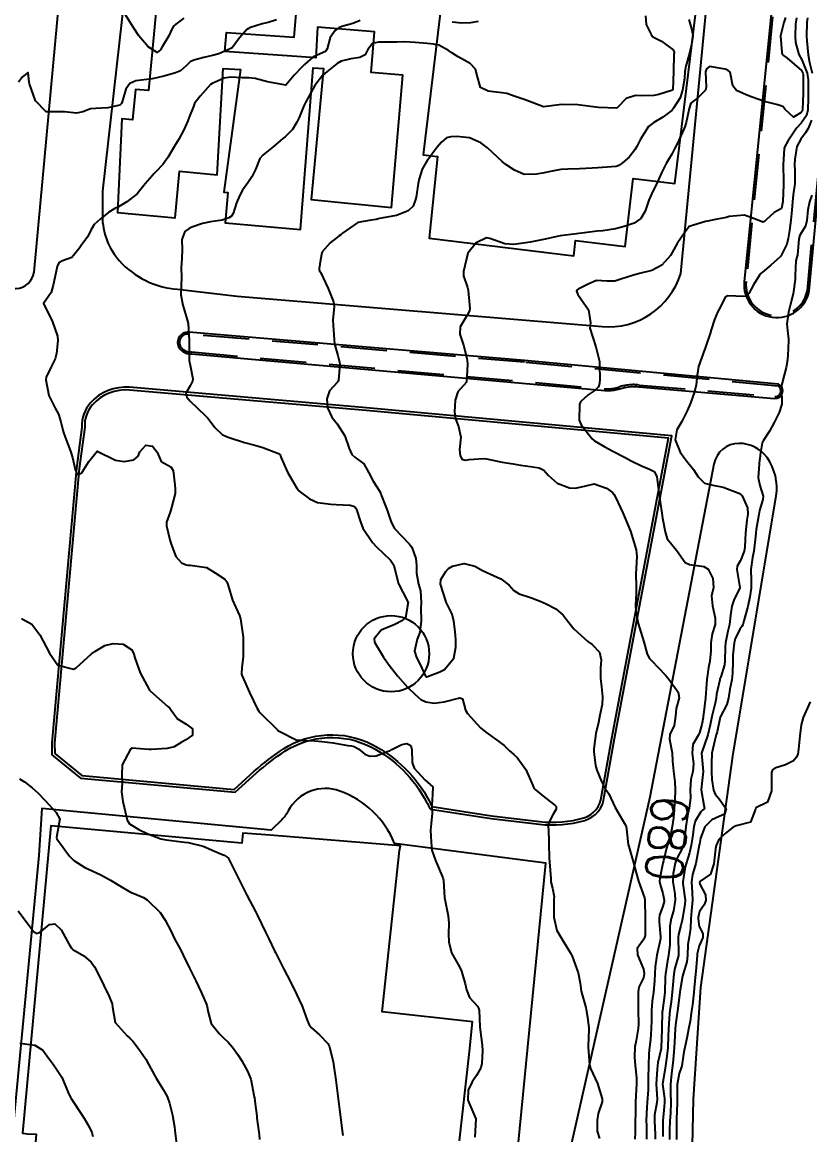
# Model space of a CAD drawing. Header units: metres. Extents: x 298520 to 308411, y 7433745 to 7450750.
# Drawn here: x 300252.2 to 300337.8, y 7445346 to 7445466.8 of the extents above; entities that cross this region are included whole.
import ezdxf
from ezdxf.enums import TextEntityAlignment as Align

# ---------------------------------------------------------------- set-up
doc = ezdxf.new("R2010")
doc.units = ezdxf.units.M
doc.header["$LTSCALE"] = 10
doc.linetypes.add('DASHED', pattern=[0.75, 0.5, -0.25])
for name, color, linetype in [('Area Verde e Lazer', 94, 'Continuous'), ('Canteiro', 45, 'DASHED'), ('Cotas', 45, 'Continuous'), ('Curvas de Nivel 1m', 11, 'Continuous'), ('Curvas de Nivel 5m', 15, 'Continuous'), ('Edificações', 30, 'Continuous'), ('Vias Primárias', 230, 'Continuous')]:
    doc.layers.add(name, color=color, linetype=linetype)
doc.styles.add('Style-STANDARD', font='STANDARD.shx')

msp = doc.modelspace()

# ---------------------------------------------------------------- linework, layer by layer
at = {"layer": 'Area Verde e Lazer'}
msp.add_lwpolyline([(300255.76, 7445387.42), (300258.69, 7445385.01), (300275.26, 7445383.51), (300277.44, 7445385.48, -0.040836), (300280.59, 7445387.9, -0.266879), (300290.23, 7445388.39, -0.155789), (300296.42, 7445382.27, -0.012019), (300296.72, 7445381.65), (300303.21, 7445380.64), (300308.4, 7445380.02, 0.100291), (300313.24, 7445380.43, 0.315822), (300315.14, 7445382.79), (300316.27, 7445389.07), (300322.43, 7445421.64), (300289.58, 7445424.66), (300263.87, 7445426.88, 0.237414), (300259.86, 7445425.28, 0.198537), (300259.02, 7445422.84), (300258.42, 7445418.36), (300255.74, 7445388.54)], format="xyb", close=True, dxfattribs=at)
at = {"layer": 'Canteiro'}
for points in [[(300356.9, 7445631.65), (300357.61, 7445637.32), (300357.63, 7445646.06), (300353.84, 7445636.25), (300348.29, 7445610.79), (300346.29, 7445601.31), (300341.78, 7445547.62), (300334.48, 7445474.89), (300330.84, 7445438.66, 0.954169), (300337.5, 7445437.68), (300339.08, 7445454.67), (300348.86, 7445551.44), (300352.89, 7445589.47, 0.136058), (300352.74, 7445590.38, -0.207409), (300352.66, 7445593.43, 0.061456), (300353.74, 7445597.49), (300355.11, 7445610.98), (300356.72, 7445630.49)], [(300270.62, 7445431.02), (300315.51, 7445427.02), (300315.89, 7445427.02, 0.085397), (300317.06, 7445427.21, -0.116068), (300319.23, 7445427.43), (300333.96, 7445426.18, 0.799084), (300334.32, 7445427.32), (300306.77, 7445429.9), (300270.29, 7445432.96, 0.690507), (300269.56, 7445431.43, 0.225337)]]:
    msp.add_lwpolyline(points, format="xyb", close=True, dxfattribs=at)
at = {"layer": 'Curvas de Nivel 1m', "flags": 128}
for points, elevation in [([(300319.91, 7445467.53), (300319.99, 7445466.58), (300320.52, 7445465.52), (300320.68, 7445465.28), (300320.92, 7445465.13), (300321.65, 7445464.77), (300322.91, 7445463.84), (300323.02, 7445463.6), (300323.02, 7445463.49), (300323, 7445463.38), (300322.97, 7445461.49), (300322.88, 7445459.51), (300322.88, 7445459.49), (300322.87, 7445459.47), (300322.85, 7445459.46), (300321.37, 7445458.98), (300320.84, 7445458.86), (300319.52, 7445458.85), (300318.84, 7445458.86), (300317.83, 7445458.56), (300316.87, 7445457.56), (300316.85, 7445457.53), (300316.82, 7445457.51), (300314.82, 7445457.58), (300312.83, 7445457.82), (300312.59, 7445457.85), (300310.83, 7445457.91), (300308.83, 7445457.66), (300306.84, 7445458.4), (300305.77, 7445458.76), (300304.85, 7445459.08), (300304.32, 7445459.18), (300302.85, 7445459.36), (300302.02, 7445459.74), (300301.69, 7445460.92), (300301.45, 7445461.74), (300300.88, 7445462.37), (300299.58, 7445463.08), (300298.9, 7445463.5), (300298.52, 7445463.78), (300297.47, 7445464.35), (300296.91, 7445464.47), (300296.2, 7445464.52), (300294.91, 7445464.64), (300293.76, 7445464.69), (300292.91, 7445464.68), (300292.1, 7445464.67), (300290.91, 7445464.68), (300290.27, 7445464.51), (300289.77, 7445463.88), (300289.48, 7445463.3), (300288.89, 7445463), (300287.92, 7445462.87), (300286.88, 7445462.59), (300286.45, 7445462.35), (300285.88, 7445461.93), (300285.34, 7445461.47), (300284.86, 7445461.04), (300284.02, 7445459.95), (300282.98, 7445458.11), (300282.92, 7445457.97), (300282.9, 7445457.91), (300282.83, 7445457.74), (300282.3, 7445456.48), (300282.06, 7445455.98), (300281.59, 7445455.19), (300280.79, 7445454.39), (300280.55, 7445454.22), (300280.27, 7445454), (300279.48, 7445453.3), (300278.76, 7445452.72), (300278.36, 7445452.41), (300278.03, 7445452.02), (300277.55, 7445450.84), (300277.18, 7445450.03), (300276.73, 7445449.39), (300276.15, 7445448.61), (300275.85, 7445448.05), (300275.52, 7445447.23), (300275.14, 7445446.06), (300274.97, 7445445.77), (300274.68, 7445445.58), (300273.94, 7445445.34), (300272.67, 7445445.15), (300271.8, 7445444.97), (300270.67, 7445444.56), (300270.35, 7445444.43), (300269.88, 7445444.12), (300269.55, 7445443.23), (300269.59, 7445442.12), (300269.55, 7445441.2), (300269.48, 7445440.12), (300269.54, 7445439.19), (300269.5, 7445438.12), (300269.47, 7445437.23), (300269.67, 7445436.12), (300270.16, 7445434.5), (300270.25, 7445434.11), (300270.38, 7445432.25), (300270.38, 7445432.11), (300270.35, 7445430.26), (300270.37, 7445430.11), (300270.49, 7445429.57), (300270.75, 7445428.11), (300270.73, 7445427.85), (300270.46, 7445427.35), (300270.01, 7445426.56), (300270.1, 7445426.11), (300270.44, 7445425.7), (300272.15, 7445424.09), (300272.42, 7445423.79), (300273.16, 7445422.83), (300273.93, 7445422.07), (300274.4, 7445421.84), (300274.72, 7445421.74), (300276.39, 7445421.2), (300277.51, 7445420.91), (300278.38, 7445420.65), (300280.05, 7445419.99), (300280.23, 7445419.85), (300280.37, 7445419.51), (300281.04, 7445417.98), (300282.06, 7445416.24), (300282.26, 7445415.97), (300282.32, 7445415.9), (300283.43, 7445415.07), (300284.31, 7445414.68), (300285.75, 7445414.49), (300286.31, 7445414.47), (300287.84, 7445414.37), (300288.31, 7445414.23), (300288.46, 7445414.05), (300288.53, 7445413.9), (300288.97, 7445412.57), (300289.23, 7445411.89), (300290.26, 7445410.31), (300290.69, 7445409.87), (300292.24, 7445408.42), (300292.58, 7445407.85), (300292.69, 7445407.38), (300293.11, 7445405.84), (300294.08, 7445403.94), (300294.13, 7445403.83), (300293.84, 7445402.16), (300293.54, 7445401.84), (300292.62, 7445401.38), (300292.15, 7445401.21), (300291.21, 7445400.8), (300290.46, 7445399.87), (300290.5, 7445399.49), (300291.46, 7445397.86), (300292.1, 7445396.99), (300293, 7445395.84), (300294.07, 7445394.61), (300294.9, 7445393.82), (300295.53, 7445393.28), (300296.06, 7445393.02), (300296.97, 7445392.87), (300298.06, 7445393.01), (300299.76, 7445393.45), (300300.06, 7445393.36), (300300.39, 7445392.1), (300300.59, 7445391.75), (300302.02, 7445390.18), (300302.57, 7445389.72), (300304, 7445388.72), (300304.56, 7445388.26), (300305.15, 7445387.69), (300305.61, 7445387.31), (300305.99, 7445386.97), (300306.93, 7445385.67), (300307.68, 7445383.93), (300307.8, 7445383.66), (300307.94, 7445383.49), (300308.77, 7445382.81), (300309.93, 7445381.91), (300310.08, 7445381.79), (300310.21, 7445381.64), (300310.21, 7445381.35), (300309.91, 7445380.81), (300309.48, 7445380.06), (300309.36, 7445379.65), (300309.41, 7445378.11), (300309.43, 7445377.64), (300309.46, 7445376.04), (300309.48, 7445375.64), (300309.63, 7445373.84), (300309.63, 7445373.64), (300309.65, 7445373.47), (300309.81, 7445372.79), (300309.99, 7445371.83), (300309.98, 7445371.64), (300309.96, 7445371.48), (300309.97, 7445369.64), (300310.31, 7445368.18), (300310.61, 7445367.63), (300311.05, 7445366.93), (300311.73, 7445365.81), (300311.85, 7445365.61), (300311.95, 7445365.39), (300312.61, 7445363.6), (300312.83, 7445362.46), (300312.94, 7445361.6), (300313.43, 7445359.82), (300313.49, 7445359.59), (300313.64, 7445358.76), (300313.77, 7445357.59), (300313.76, 7445357.46), (300313.68, 7445355.59), (300313.68, 7445355.52), (300313.84, 7445353.59), (300313.96, 7445353.2), (300314.72, 7445351.58), (300315.21, 7445349.91), (300315.2, 7445349.57), (300314.78, 7445348.32), (300314.66, 7445347.58), (300314.68, 7445346.4), (300314.92, 7445345.58)], 682), ([(300279.83, 7445467.11), (300278.93, 7445466.81), (300278.28, 7445466.67), (300276.93, 7445466.23), (300276.79, 7445466.17), (300276.61, 7445466.04), (300275.82, 7445465.15), (300275.03, 7445464.06), (300274.96, 7445464), (300274.9, 7445463.98), (300273.57, 7445463.4), (300272.89, 7445463.21), (300271.97, 7445463.01), (300270.88, 7445462.72), (300270.47, 7445462.52), (300270.09, 7445462.12), (300269.42, 7445461.57), (300268.87, 7445461.35), (300267.75, 7445461.03), (300266.86, 7445460.79), (300266.34, 7445460.69), (300264.86, 7445460.51), (300264.56, 7445460.48), (300263.91, 7445460.19), (300263.49, 7445459.55), (300263.1, 7445458.2), (300263.02, 7445458.01), (300262.83, 7445457.84), (300261.52, 7445457.52), (300260.82, 7445457.5), (300259.64, 7445457.42), (300258.82, 7445457.09), (300258.12, 7445456.96), (300256.82, 7445457.12), (300256.01, 7445457.09), (300254.82, 7445457.12), (300253.68, 7445458.31), (300253.01, 7445460.15), (300252.99, 7445460.32), (300252.87, 7445461.38), (300252.28, 7445460.91), (300251.82, 7445460.34)], 684), ([(300288.94, 7445467.01), (300288.14, 7445466.7), (300286.93, 7445466.37), (300286.62, 7445466.23), (300286.21, 7445465.93), (300285.67, 7445465.18), (300285.34, 7445463.94), (300285.16, 7445463.67), (300284.9, 7445463.53), (300283.81, 7445463.04), (300282.88, 7445462.25), (300282.73, 7445462.11), (300282.59, 7445461.97), (300281.76, 7445461.09), (300280.85, 7445459.99), (300278.86, 7445460.35), (300277.54, 7445460.71), (300276.86, 7445460.78), (300276.11, 7445460.8), (300274.86, 7445460.86), (300274.17, 7445460.76), (300272.85, 7445460.19), (300272.67, 7445460.08), (300271.57, 7445458.82), (300271.02, 7445458.11), (300270.95, 7445457.99), (300270.83, 7445457.67), (300270.38, 7445456.54), (300270.21, 7445456.12), (300269.77, 7445455.14), (300269.24, 7445454.13), (300269.06, 7445453.84), (300268.78, 7445453.37), (300268.03, 7445452.14), (300267.5, 7445451.4), (300266.74, 7445450.59), (300266.53, 7445450.37), (300266.34, 7445450.16), (300265.6, 7445449.29), (300264.71, 7445448.18), (300263.58, 7445447.31), (300262.69, 7445446.77), (300262.29, 7445446.6), (300261.63, 7445446.22), (300260.68, 7445445.45), (300260.04, 7445444.87), (300259.69, 7445444.24), (300259.35, 7445443.55), (300258.65, 7445442.57), (300258.41, 7445442.25), (300257.61, 7445441.29), (300256.62, 7445440.91), (300256.21, 7445440.69), (300256.02, 7445440.29), (300255.77, 7445439.12), (300255.59, 7445438.29), (300255.38, 7445437.49), (300254.56, 7445436.3), (300255.52, 7445434.29), (300256.07, 7445432.75), (300256.11, 7445432.28), (300255.94, 7445430.85), (300255.8, 7445430.29), (300255.37, 7445429.41), (300254.83, 7445428.3), (300254.79, 7445427.98), (300255.14, 7445426.29), (300255.81, 7445424.9), (300256.16, 7445424.28), (300256.41, 7445423.43), (300256.65, 7445422.52), (300256.72, 7445422.28), (300256.9, 7445421.77), (300257.48, 7445420.26), (300257.68, 7445419.57), (300258, 7445418.26), (300258.09, 7445418), (300258.35, 7445417.65), (300258.71, 7445417.88), (300258.93, 7445418.24), (300259.47, 7445419.13), (300260.37, 7445420.23), (300262.36, 7445419.27), (300263.3, 7445419.13), (300264.36, 7445419.31), (300264.84, 7445419.7), (300265.01, 7445420.17), (300265.67, 7445420.88), (300266.38, 7445420.78), (300266.88, 7445420.15), (300267.32, 7445419.11), (300268.36, 7445418.53), (300268.63, 7445418.13), (300268.8, 7445416.6), (300268.84, 7445416.13), (300268.83, 7445415.63), (300268.46, 7445414.14), (300268.3, 7445413.62), (300267.91, 7445412.52), (300267.89, 7445412.14), (300268.26, 7445410.63), (300268.41, 7445410.14), (300268.93, 7445408.82), (300269.53, 7445408.12), (300270.03, 7445407.91), (300270.23, 7445407.88), (300270.46, 7445407.88), (300272.23, 7445407.61), (300273.17, 7445407.03), (300274.22, 7445406.34), (300274.47, 7445406.06), (300274.59, 7445405.67), (300275.07, 7445404.05), (300275.82, 7445402.39), (300275.94, 7445402.04), (300276.14, 7445400.55), (300276.21, 7445400.04), (300276.22, 7445399.95), (300276.21, 7445398.04), (300276.21, 7445397.94), (300276.1, 7445396.71), (300276.05, 7445396.09), (300276.05, 7445396.04), (300276.09, 7445395.93), (300276.92, 7445394.03), (300277.76, 7445392.31), (300277.92, 7445392.02), (300278.04, 7445391.86), (300279.94, 7445389.99), (300279.97, 7445389.95), (300280.01, 7445389.92), (300280.21, 7445389.79), (300282, 7445388.91), (300283.13, 7445388.83), (300284, 7445388.79), (300284.77, 7445388.7), (300286, 7445388.56), (300287.61, 7445388.29), (300288, 7445388.23), (300288.27, 7445388.17), (300288.78, 7445387.89), (300289.43, 7445387.32), (300289.99, 7445387.1), (300290.68, 7445387.17), (300291.99, 7445387.65), (300292.14, 7445387.7), (300292.38, 7445387.85), (300293.46, 7445388.37), (300294, 7445388.5), (300294.45, 7445388.28), (300294.55, 7445387.82), (300294.58, 7445386.42), (300294.79, 7445385.82), (300295.95, 7445384.56), (300296.81, 7445383.79), (300296.78, 7445382.95), (300296.7, 7445381.79), (300296.76, 7445380.94), (300296.63, 7445379.79), (300296.59, 7445379.09), (300296.63, 7445377.79), (300296.73, 7445376.92), (300297.1, 7445375.79), (300297.83, 7445374.08), (300297.94, 7445373.78), (300297.97, 7445373.63), (300298.1, 7445371.78), (300298.15, 7445371.42), (300298.49, 7445369.77), (300298.56, 7445368.98), (300298.52, 7445367.77), (300298.57, 7445366.95), (300298.86, 7445365.77), (300299.71, 7445364.23), (300299.93, 7445363.76), (300300.33, 7445362.39), (300300.47, 7445361.75), (300300.82, 7445360.89), (300301.67, 7445359.95), (300301.8, 7445359.73), (300301.85, 7445359.53), (300301.93, 7445357.73), (300301.96, 7445357.4), (300302.18, 7445355.72), (300302.21, 7445355.12), (300302.15, 7445353.72), (300302.05, 7445353.25), (300301.57, 7445352.43), (300301.09, 7445351.74), (300300.65, 7445350.84), (300300.64, 7445349.74), (300301.51, 7445347.73), (300301.39, 7445345.73)], 683), ([(300324.62, 7445467.14), (300324.93, 7445466.1), (300325.06, 7445465.46), (300325.06, 7445465.32), (300324.91, 7445464.41), (300324.69, 7445463.46), (300324.29, 7445462.06), (300324.2, 7445461.47), (300324.14, 7445460.74), (300323.94, 7445459.47), (300323.68, 7445458.64), (300322.95, 7445457.49), (300322.9, 7445457.41), (300322.82, 7445457.29), (300321.79, 7445456.52), (300320.81, 7445455.95), (300320.26, 7445455.52), (300319.37, 7445454.12), (300319.08, 7445453.54), (300318.98, 7445453.34), (300318.77, 7445452.97), (300318.13, 7445452.17), (300317.41, 7445451.55), (300317.03, 7445451.27), (300316.75, 7445451.16), (300315.26, 7445451.06), (300314.75, 7445451.03), (300314.13, 7445450.97), (300312.75, 7445450.9), (300311.49, 7445450.88), (300310.74, 7445450.84), (300309.77, 7445450.67), (300308.74, 7445450.45), (300308.09, 7445450.32), (300306.74, 7445450.31), (300305.68, 7445450.75), (300304.75, 7445451.37), (300304.56, 7445451.52), (300304.35, 7445451.71), (300302.77, 7445453.19), (300302.04, 7445453.74), (300300.79, 7445454.28), (300299.44, 7445454.43), (300298.79, 7445454.39), (300298.31, 7445454.27), (300297.75, 7445453.79), (300297.31, 7445453.25), (300296.76, 7445452.53), (300296.45, 7445452.11), (300296.2, 7445451.81), (300295.67, 7445450.88), (300295.34, 7445449.81), (300295.22, 7445449.32), (300295, 7445447.82), (300294.96, 7445447.57), (300294.7, 7445446.85), (300294.16, 7445446.36), (300292.89, 7445445.85), (300292.68, 7445445.79), (300291.05, 7445445.5), (300290.68, 7445445.41), (300290.13, 7445445.33), (300288.67, 7445445.1), (300287, 7445443.92), (300286.83, 7445443.75), (300286.66, 7445443.62), (300285.69, 7445442.89), (300284.83, 7445441.94), (300284.78, 7445441.8), (300284.63, 7445441.01), (300284.47, 7445440.08), (300284.48, 7445439.94), (300284.52, 7445439.85), (300284.61, 7445439.68), (300285.46, 7445437.93), (300286.04, 7445436.46), (300286.1, 7445435.92), (300285.97, 7445434.51), (300286.01, 7445433.93), (300286.11, 7445432.34), (300286.14, 7445431.92), (300286.5, 7445430.65), (300286.7, 7445429.92), (300286.71, 7445429.7), (300286.57, 7445427.92), (300286.54, 7445427.85), (300286.47, 7445427.75), (300285.59, 7445426.8), (300285.3, 7445425.93), (300285.4, 7445424.97), (300285.86, 7445423.93), (300286.42, 7445423.21), (300287.28, 7445421.91), (300287.74, 7445420.55), (300288.04, 7445419.9), (300288.37, 7445419.58), (300289.34, 7445418.86), (300289.88, 7445417.88), (300290.34, 7445417), (300291.07, 7445415.86), (300291.59, 7445414.57), (300291.85, 7445413.85), (300292.29, 7445412.52), (300292.66, 7445411.85), (300294.26, 7445410.19), (300294.53, 7445409.83), (300294.99, 7445408.57), (300295.06, 7445407.82), (300295.06, 7445406.98), (300295.27, 7445405.81), (300295.48, 7445405.09), (300295.57, 7445403.81), (300295.54, 7445403.18), (300295.56, 7445401.81), (300295.41, 7445400.55), (300295.11, 7445399.82), (300294.84, 7445398.54), (300295.05, 7445397.82), (300295.43, 7445397.13), (300296.03, 7445395.8), (300296.09, 7445395.74), (300296.16, 7445395.74), (300296.37, 7445395.8), (300297.6, 7445396.28), (300298.1, 7445396.54), (300299.09, 7445397.77), (300299.33, 7445398.97), (300299.31, 7445399.76), (300299.24, 7445400.67), (300299.12, 7445401.77), (300298.94, 7445402.54), (300298.31, 7445403.78), (300298.26, 7445403.86), (300298.19, 7445404.09), (300297.67, 7445405.79), (300297.68, 7445406.32), (300298.22, 7445407.19), (300298.51, 7445407.49), (300298.95, 7445407.77), (300300.24, 7445408.05), (300301.38, 7445407.74), (300302.23, 7445407.29), (300303.02, 7445406.93), (300304.21, 7445406.37), (300305.13, 7445405.7), (300305.63, 7445405.12), (300306.19, 7445404.75), (300307.55, 7445404.31), (300308.19, 7445404.06), (300308.47, 7445403.94), (300309.14, 7445403.65), (300310.18, 7445403.12), (300310.99, 7445402.45), (300311.61, 7445401.62), (300312.15, 7445400.95), (300313.67, 7445399.59), (300314.13, 7445399.23), (300314.94, 7445398.4), (300315.1, 7445397.58), (300315.02, 7445396.66), (300315.03, 7445395.58), (300315.13, 7445394.64), (300315.26, 7445393.57), (300315.2, 7445392.72), (300314.98, 7445391.58), (300314.82, 7445390.79), (300314.53, 7445389.58), (300314.31, 7445387.9), (300314.32, 7445387.59), (300314.49, 7445386.1), (300314.64, 7445385.58), (300315.16, 7445384.37), (300315.54, 7445383.57), (300315.72, 7445383.34), (300315.94, 7445383.01), (300316.64, 7445381.55), (300317.65, 7445379.79), (300317.8, 7445379.54), (300317.82, 7445379.47), (300317.89, 7445378.85), (300318.05, 7445377.54), (300318.11, 7445377.3), (300318.63, 7445375.53), (300318.91, 7445374.45), (300319.17, 7445373.53), (300319.81, 7445371.74), (300319.84, 7445371.56), (300319.84, 7445371.52), (300319.84, 7445371.48), (300319.87, 7445369.52), (300319.87, 7445367.63), (300319.86, 7445367.52), (300319.75, 7445367.23), (300319.02, 7445366.24), (300319.04, 7445365.53), (300319.71, 7445364), (300319.77, 7445363.52), (300319.7, 7445363.04), (300319.19, 7445362.03), (300319.12, 7445361.53), (300319.11, 7445360.07), (300319.12, 7445359.53), (300319.15, 7445358.01), (300319.12, 7445357.53), (300318.89, 7445356.25), (300318.76, 7445355.53), (300318.72, 7445354.41), (300318.79, 7445353.53), (300318.93, 7445352.17), (300318.95, 7445351.53), (300318.86, 7445350.22), (300318.82, 7445349.53), (300318.82, 7445348.23), (300318.81, 7445347.53), (300318.79, 7445346.24), (300318.77, 7445345.53)], 681), ([(300301.74, 7445466.93), (300300.93, 7445466.77), (300299.97, 7445466.72), (300298.93, 7445466.85)], 683), ([(300336.33, 7445467.33), (300336.22, 7445466.61), (300336.16, 7445465.33), (300336.2, 7445464.62), (300336.59, 7445463.32), (300336.89, 7445462.75), (300337.49, 7445461.31), (300337.59, 7445460.59), (300337.59, 7445459.31), (300337.57, 7445458.58), (300337.55, 7445457.31), (300337.42, 7445456.71), (300336.81, 7445455.86), (300336.31, 7445455.33), (300335.37, 7445453.92), (300335.06, 7445453.35), (300334.99, 7445453.13), (300334.87, 7445451.35), (300334.92, 7445449.53), (300334.91, 7445449.35), (300334.91, 7445449.17), (300334.85, 7445447.35), (300334.7, 7445446.62), (300333.88, 7445446.17), (300333.01, 7445445.37), (300332.85, 7445445.19), (300332.68, 7445445.13), (300332.05, 7445445.38), (300330.69, 7445445.87), (300329.02, 7445445.75), (300328.69, 7445445.64), (300328.51, 7445445.59), (300327.69, 7445445.43), (300326.84, 7445445.28), (300326.68, 7445445.24), (300326.42, 7445445.18), (300324.67, 7445444.65), (300324.17, 7445443.97), (300323.84, 7445443.48), (300323.35, 7445442.79), (300322.63, 7445441.49), (300321.68, 7445440.45), (300320.62, 7445439.88), (300319.27, 7445439.53), (300318.61, 7445439.37), (300317.24, 7445438.92), (300316.6, 7445438.7), (300315.75, 7445438.72), (300314.6, 7445438.78), (300313.77, 7445438.43), (300312.6, 7445437.84), (300312.46, 7445437.75), (300312.43, 7445437.61), (300312.59, 7445437.28), (300313.74, 7445435.6), (300313.95, 7445434.2), (300313.87, 7445433.6), (300314.51, 7445431.59), (300314.92, 7445430), (300314.94, 7445429.58), (300314.95, 7445428.06), (300314.93, 7445427.58), (300314.82, 7445427.23), (300314.46, 7445426.87), (300313.68, 7445426.37), (300312.86, 7445425.61), (300312.74, 7445425.31), (300312.72, 7445423.61), (300312.93, 7445423.1), (300314.13, 7445421.59), (300314.4, 7445421.38), (300315.52, 7445420.71), (300316.38, 7445420.24), (300317.72, 7445419.55), (300318.37, 7445419.21), (300319.48, 7445418.64), (300320.36, 7445418.3), (300320.87, 7445418.02), (300321.17, 7445417.51), (300321.27, 7445416.58), (300321.39, 7445415.5), (300321.52, 7445414.71), (300321.69, 7445413.5), (300321.76, 7445412.96), (300322.04, 7445411.49), (300322.27, 7445410.72), (300323.27, 7445409.48), (300324.24, 7445408.17), (300324.69, 7445407.92), (300326.24, 7445407.73), (300326.74, 7445407.43), (300327.25, 7445406.4), (300327.29, 7445405.43), (300327.1, 7445404.53), (300327.19, 7445403.43), (300327.5, 7445402.1), (300327.47, 7445401.43), (300327.17, 7445400.41), (300327.02, 7445399.43), (300327.01, 7445398.55), (300326.9, 7445397.43), (300326.78, 7445396.76), (300326.59, 7445395.43), (300326.55, 7445394.97), (300326.42, 7445393.44), (300326.23, 7445391.63), (300326.19, 7445391.45), (300326.17, 7445391.32), (300326.03, 7445390.55), (300325.8, 7445389.67), (300325.68, 7445389.45), (300325.07, 7445388.39), (300324.98, 7445387.46), (300325.14, 7445386.3), (300325.06, 7445385.46), (300324.84, 7445384.58), (300324.78, 7445383.46), (300324.81, 7445382.59), (300324.67, 7445381.46), (300324.52, 7445380.86), (300324.3, 7445379.47), (300324.26, 7445379.09), (300324.04, 7445377.47), (300324.01, 7445377.33), (300323.87, 7445377), (300323.32, 7445376.02), (300323.14, 7445375.48), (300322.93, 7445374.39), (300322.89, 7445373.48), (300323.11, 7445372.18), (300323.16, 7445371.48), (300322.95, 7445370.31), (300322.72, 7445369.48), (300322.58, 7445368.67), (300322.57, 7445367.48), (300322.57, 7445366.66), (300322.43, 7445365.48), (300322.32, 7445364.89), (300322.1, 7445363.49), (300322.07, 7445363.12), (300322.02, 7445361.49), (300321.99, 7445361.17), (300321.75, 7445359.49), (300321.74, 7445359.4), (300321.69, 7445357.49), (300321.69, 7445357.43), (300321.63, 7445355.49), (300321.63, 7445355.47), (300321.61, 7445355.37), (300321.25, 7445353.84), (300321.22, 7445353.5), (300321.19, 7445353.11), (300321.09, 7445351.5), (300321.18, 7445349.87), (300321.17, 7445349.5), (300320.91, 7445348.11), (300320.89, 7445347.51), (300320.97, 7445346.04), (300320.98, 7445345.51)], 679), ([(300337.53, 7445467.31), (300337.46, 7445466.79), (300337.41, 7445465.32), (300337.43, 7445464.8), (300337.57, 7445463.31), (300337.74, 7445462.46), (300338.01, 7445461.31)], 678), ([(300337.94, 7445456.18), (300337.58, 7445455.31), (300337.31, 7445454.81), (300336.79, 7445454.12), (300336.36, 7445453.33), (300336.14, 7445451.95), (300336.12, 7445451.33), (300336.13, 7445450.72), (300336.13, 7445449.33), (300335.97, 7445448.07), (300335.88, 7445447.33), (300335.8, 7445446.44), (300335.69, 7445445.33), (300335.55, 7445444.21), (300335.43, 7445443.34), (300335.28, 7445442.72), (300334.63, 7445441.44), (300334.59, 7445441.39), (300334.54, 7445441.35), (300333.54, 7445440.45), (300332.62, 7445439.68), (300332.43, 7445439.55), (300332.29, 7445439.37), (300331.65, 7445438.33), (300331.16, 7445437.38), (300330.89, 7445437.08), (300330.59, 7445437.06), (300328.88, 7445437.12), (300328.59, 7445436.97), (300328.05, 7445435.94), (300327.78, 7445435.43), (300327.43, 7445434.56), (300327.07, 7445433.43), (300326.95, 7445433.02), (300326.52, 7445431.75), (300326.43, 7445431.53), (300326.4, 7445431.44), (300326.34, 7445431.27), (300325.69, 7445429.45), (300325.52, 7445428.49), (300325.43, 7445427.46), (300325.24, 7445426.68), (300324.81, 7445425.46), (300324.43, 7445424.61), (300324.06, 7445423.84), (300323.87, 7445423.48), (300323.34, 7445422.55), (300323.13, 7445421.48), (300323.7, 7445420.15), (300324.17, 7445419.47), (300324.37, 7445419.21), (300325.14, 7445418.24), (300325.65, 7445417.45), (300326.34, 7445416.77), (300327.22, 7445416.55), (300328.34, 7445416.32), (300330.05, 7445415.68), (300330.32, 7445415.5), (300330.41, 7445415.4), (300331.01, 7445414.09), (300331.03, 7445413.39), (300330.93, 7445412.75), (300330.78, 7445411.39), (300330.71, 7445409.85), (300330.64, 7445409.39), (300330.24, 7445408.37), (300329.89, 7445407.75), (300329.83, 7445407.4), (300330.18, 7445405.42), (300330.18, 7445405.4), (300329.53, 7445404.07), (300329.31, 7445403.41), (300329.14, 7445402.44), (300329.03, 7445401.41), (300328.88, 7445400.68), (300328.61, 7445399.42), (300328.56, 7445398.98), (300328.53, 7445397.42), (300328.49, 7445397.03), (300328.09, 7445395.72), (300328, 7445395.5), (300327.98, 7445395.42), (300327.64, 7445393.85), (300327.58, 7445393.42), (300327.49, 7445392.87), (300327.14, 7445391.43), (300326.94, 7445390.52), (300326.68, 7445389.44), (300326.01, 7445387.46), (300326.2, 7445385.45), (300325.98, 7445383.49), (300325.98, 7445383.45), (300326.27, 7445381.79), (300326.32, 7445381.44), (300326.12, 7445381.25), (300325.92, 7445381.07), (300325.31, 7445380.05), (300325.16, 7445379.46), (300325.02, 7445378.32), (300324.89, 7445377.46), (300324.71, 7445376.61), (300324.34, 7445375.47), (300324.23, 7445375.08), (300323.99, 7445373.47), (300323.99, 7445373.3), (300324.22, 7445371.47), (300324.21, 7445371.05), (300323.95, 7445369.47), (300323.92, 7445369.32), (300323.77, 7445368.73), (300323.5, 7445367.73), (300323.48, 7445367.47), (300323.51, 7445365.69), (300323.49, 7445365.47), (300323.11, 7445364.08), (300322.99, 7445363.48), (300322.88, 7445362.29), (300322.82, 7445361.48), (300322.7, 7445360.44), (300322.57, 7445359.48), (300322.48, 7445358.65), (300322.41, 7445357.48), (300322.38, 7445356.73), (300322.33, 7445355.48), (300322.27, 7445354.81), (300322.08, 7445353.49), (300321.79, 7445351.72), (300321.78, 7445351.5), (300321.97, 7445349.92), (300322, 7445349.49), (300321.96, 7445349.07), (300321.81, 7445347.5), (300321.82, 7445345.82)], 678), ([(300337.97, 7445448.05), (300337.72, 7445447.31), (300337.55, 7445446.46), (300337.46, 7445445.31), (300337.29, 7445444.7), (300336.67, 7445443.7), (300336.59, 7445443.32), (300336.43, 7445441.53), (300336.37, 7445441.32), (300336.23, 7445440.92), (300336.18, 7445439.33), (300336.16, 7445438.88), (300335.94, 7445437.33), (300335.68, 7445436.23), (300335.46, 7445435.34), (300335.28, 7445434.07), (300335.33, 7445433.34), (300335.46, 7445432.4), (300335.43, 7445431.34), (300335.34, 7445430.18), (300335.21, 7445429.34), (300334.78, 7445427.65), (300334.7, 7445427.35), (300334.69, 7445427.12), (300334.71, 7445425.35), (300334.43, 7445424.46), (300334.06, 7445423.72), (300333.88, 7445423.36), (300333.37, 7445422.4), (300332.69, 7445421.37), (300332.6, 7445421.16), (300332.38, 7445419.86), (300332.32, 7445419.37), (300332.31, 7445419.31), (300332.17, 7445417.37), (300332.34, 7445416.51), (300332.69, 7445415.37), (300332.68, 7445415.01), (300332.31, 7445413.81), (300332.22, 7445413.37), (300331.93, 7445411.72), (300331.89, 7445411.38), (300331.86, 7445410.97), (300331.68, 7445409.38), (300331.55, 7445408.68), (300331.37, 7445407.38), (300331.4, 7445406.2), (300331.39, 7445405.38), (300331.24, 7445404.43), (300331.02, 7445403.39), (300330.59, 7445401.82), (300330.48, 7445401.4), (300330.37, 7445401.19), (300330.16, 7445400.9), (300329.67, 7445399.88), (300329.55, 7445399.41), (300329.42, 7445398.1), (300329.41, 7445397.41), (300329.38, 7445396.13), (300329.28, 7445395.41), (300329.09, 7445394.39), (300328.93, 7445393.41), (300328.75, 7445392.72), (300328.07, 7445391.42), (300328.06, 7445391.4), (300328.04, 7445391.34), (300327.69, 7445389.75), (300327.61, 7445389.43), (300327.45, 7445388.87), (300327.14, 7445387.43), (300327.08, 7445386.33), (300327.1, 7445385.43), (300327.12, 7445384.6), (300327.3, 7445383.43), (300327.49, 7445382.98), (300327.93, 7445382.47), (300328.67, 7445381.41), (300328.5, 7445380.83), (300327.91, 7445380.57), (300327.13, 7445380.21), (300326.37, 7445379.44), (300325.88, 7445378.22), (300325.77, 7445377.56), (300325.75, 7445377.45), (300325.47, 7445375.84), (300325.37, 7445375.45), (300325.04, 7445374.26), (300324.93, 7445373.46), (300324.98, 7445372.29), (300325.01, 7445371.46), (300324.92, 7445370.33), (300324.84, 7445369.46), (300324.8, 7445368.42), (300324.65, 7445367.46), (300324.53, 7445366.67), (300324.5, 7445365.46), (300324.41, 7445364.77), (300324.01, 7445363.47), (300323.95, 7445363.22), (300323.69, 7445361.74), (300323.65, 7445361.5), (300323.65, 7445361.47), (300323.42, 7445359.71), (300323.39, 7445359.47), (300323.19, 7445357.92), (300323.15, 7445357.47), (300323.06, 7445356.04), (300323.03, 7445355.48), (300322.94, 7445354.12), (300322.86, 7445353.48), (300322.73, 7445352.64), (300322.63, 7445351.48), (300322.65, 7445350.58), (300322.68, 7445349.48), (300322.62, 7445348.39), (300322.55, 7445347.48), (300322.54, 7445346.52), (300322.54, 7445345.48)], 677), ([(300252.16, 7445402.08), (300253.28, 7445401.44), (300254.14, 7445400.3), (300255.21, 7445398.29), (300256.1, 7445397), (300257.8, 7445396.56), (300258.1, 7445396.72), (300259.76, 7445398.24), (300260.12, 7445398.5), (300261.21, 7445399.13), (300262.12, 7445399.35), (300263.21, 7445399.28), (300264.12, 7445398.67), (300264.35, 7445398.18), (300264.47, 7445397.81), (300265.03, 7445396.17), (300266.06, 7445394.29), (300266.18, 7445394.16), (300268.05, 7445392.5), (300268.25, 7445392.34), (300268.41, 7445392.13), (300269.08, 7445391.17), (300270.03, 7445390.6), (300270.74, 7445390.1), (300270.73, 7445389.39), (300270, 7445388.89), (300269.51, 7445388.61), (300268.75, 7445388.13), (300267.99, 7445387.94), (300266.29, 7445387.85), (300265.99, 7445387.86), (300264.18, 7445387.99), (300263.99, 7445387.88), (300263.1, 7445386.19), (300263.05, 7445385.1), (300263.1, 7445384.19), (300263, 7445383.26), (300263.16, 7445382.19), (300263.31, 7445381.58), (300263.62, 7445380.18), (300263.9, 7445379.78), (300264.89, 7445379.17), (300265.88, 7445378.68), (300267.27, 7445378.15), (300267.87, 7445378.03), (300269.57, 7445377.81), (300269.87, 7445377.78), (300270.24, 7445377.74), (300271.87, 7445377.34), (300273.13, 7445376.8), (300273.86, 7445376.49), (300274.17, 7445376.38), (300274.6, 7445376.06), (300275.39, 7445374.48), (300275.61, 7445374.04), (300275.68, 7445373.9), (300275.82, 7445373.63), (300276.62, 7445372.03), (300277.55, 7445370.26), (300277.68, 7445370.02), (300277.78, 7445369.81), (300278.66, 7445368.01), (300279.01, 7445367.27), (300279.63, 7445365.99), (300279.73, 7445365.8), (300280.65, 7445363.99), (300281.01, 7445363.29), (300281.68, 7445361.97), (300282.62, 7445359.96), (300283.17, 7445358.43), (300283.38, 7445357.95), (300283.63, 7445357.66), (300284.52, 7445356.84), (300285.41, 7445355.92), (300285.61, 7445355.55), (300286, 7445353.92), (300286.09, 7445353.4), (300286.29, 7445351.91), (300286.4, 7445351.07), (300286.54, 7445349.91), (300286.68, 7445348.75), (300286.79, 7445347.91), (300286.97, 7445346.43), (300287.04, 7445345.9)], 684), ([(300337.79, 7445393.03), (300337.04, 7445391.32), (300336.82, 7445390.52), (300336.68, 7445389.32), (300336.55, 7445387.87), (300336.46, 7445387.32), (300336.31, 7445387), (300335.98, 7445386.62), (300335.14, 7445386.17), (300333.97, 7445385.82), (300333.7, 7445385.62), (300333.61, 7445385.35), (300333.61, 7445383.69), (300333.61, 7445383.35), (300333.16, 7445382.13), (300331.92, 7445381.52), (300331.88, 7445381.37), (300331.34, 7445379.94), (300329.9, 7445379.57), (300329.76, 7445379.54), (300329.43, 7445379.4), (300328.59, 7445378.71), (300327.88, 7445378.07), (300327.6, 7445377.42), (300327.52, 7445377.07), (300327.35, 7445375.43), (300326.98, 7445374.29), (300325.82, 7445373.52), (300325.8, 7445373.47), (300325.8, 7445373.45), (300325.82, 7445373.23), (300326.44, 7445372.07), (300326.49, 7445371.44), (300326.28, 7445370.96), (300325.78, 7445370.25), (300325.64, 7445369.59), (300325.63, 7445369.45), (300325.76, 7445368.62), (300326.16, 7445367.84), (300326.13, 7445367.44), (300325.74, 7445366.51), (300325.54, 7445365.64), (300325.52, 7445365.45), (300325.38, 7445363.78), (300325.35, 7445363.45), (300325.21, 7445361.93), (300325.17, 7445361.46), (300325.01, 7445360.11), (300324.92, 7445359.46), (300324.76, 7445358.34), (300324.59, 7445357.46), (300324.43, 7445356.66), (300324.18, 7445355.46), (300324.08, 7445354.99), (300323.87, 7445353.47), (300323.8, 7445353.25), (300323.57, 7445352.64), (300323.37, 7445351.47), (300323.36, 7445351.27), (300323.36, 7445349.47), (300323.3, 7445347.69), (300323.28, 7445347.47), (300323.28, 7445347.24), (300323.27, 7445345.47)], 676), ([(300251.78, 7445370.33), (300253.26, 7445368.31), (300253.48, 7445368.03), (300253.75, 7445367.87), (300254.1, 7445367.95), (300254.55, 7445368.29), (300255.2, 7445368.85), (300255.76, 7445368.92), (300256.46, 7445368.27), (300257.34, 7445366.66), (300257.59, 7445366.26), (300257.73, 7445366.13), (300258.92, 7445365.44), (300259.72, 7445364.73), (300260.07, 7445364.23), (300260.5, 7445363.42), (300261.09, 7445362.22), (300261.67, 7445361.02), (300262, 7445360.21), (300262.02, 7445359.84), (300262.31, 7445358.2), (300263.62, 7445356.75), (300263.93, 7445356.5), (300264.25, 7445356.18), (300264.83, 7445355.4), (300265.59, 7445354.31), (300265.69, 7445354.16), (300265.82, 7445353.93), (300266.78, 7445352.15), (300267.55, 7445350.91), (300267.99, 7445350.14), (300268.23, 7445349.43), (300268.55, 7445348.13), (300268.76, 7445346.87), (300268.86, 7445346.13), (300269.06, 7445344.54)], 686), ([(300251.99, 7445355.94), (300253.61, 7445355.74), (300254.47, 7445355.17), (300255.13, 7445354.29), (300255.58, 7445353.66), (300256.52, 7445352.27), (300257.24, 7445350.57), (300257.36, 7445350.26), (300257.54, 7445349.95), (300258.66, 7445348.24), (300258.99, 7445347.72), (300259.5, 7445346.87), (300259.81, 7445346.23), (300259.91, 7445345.81)], 687)]:
    msp.add_lwpolyline(points, dxfattribs=dict(at, elevation=elevation))
at = {"layer": 'Curvas de Nivel 5m', "flags": 128}
for points, elevation in [([(300269.77, 7445467.29), (300268.93, 7445466.62), (300268.66, 7445466.4), (300268.5, 7445466.14), (300268.14, 7445465.36), (300267.43, 7445464.15), (300267.24, 7445463.82), (300266.89, 7445463.55), (300265.91, 7445464.17), (300264.91, 7445465.35), (300264.34, 7445466.19), (300263.39, 7445467.75)], 685), ([(300335.11, 7445467.35), (300334.94, 7445466.8), (300334.64, 7445465.64), (300334.59, 7445465.35), (300334.71, 7445463.55), (300334.77, 7445463.35), (300334.9, 7445463.23), (300335.26, 7445462.98), (300336.88, 7445461.59), (300337.02, 7445461.32), (300337.04, 7445461.15), (300337.03, 7445459.32), (300337.03, 7445459.14), (300336.98, 7445457.32), (300336.95, 7445457.19), (300336.82, 7445457.02), (300335.99, 7445456.51), (300335.08, 7445457.35), (300334.83, 7445457.69), (300334.3, 7445457.88), (300332.84, 7445458.23), (300331.52, 7445458.71), (300330.85, 7445458.96), (300329.81, 7445459.41), (300329.39, 7445459.94), (300329.12, 7445461.42), (300328.88, 7445461.63), (300328.56, 7445461.74), (300326.88, 7445462.02), (300326.54, 7445461.79), (300326.43, 7445461.44), (300326.5, 7445459.8), (300326.45, 7445459.44), (300325.64, 7445458.65), (300324.83, 7445458.03), (300324.71, 7445457.59), (300324.68, 7445457.47), (300324.35, 7445455.93), (300324.21, 7445455.48), (300323.77, 7445454.5), (300323.29, 7445453.48), (300323.12, 7445453.14), (300322.77, 7445452.5), (300322.39, 7445451.86), (300322.18, 7445451.5), (300321.68, 7445450.56), (300321.22, 7445449.51), (300321.08, 7445449.16), (300320.72, 7445448.49), (300320.29, 7445447.52), (300319.89, 7445446.32), (300319.43, 7445445.53), (300318.68, 7445445), (300317.59, 7445444.64), (300316.67, 7445444.4), (300315.28, 7445444.19), (300314.67, 7445444.13), (300312.99, 7445443.93), (300312.67, 7445443.89), (300312.41, 7445443.86), (300310.66, 7445443.63), (300309.02, 7445443.29), (300308.66, 7445443.21), (300307.38, 7445442.95), (300306.65, 7445442.82), (300305.64, 7445442.69), (300304.65, 7445442.75), (300303.03, 7445443.36), (300302.66, 7445443.42), (300301.52, 7445442.87), (300300.63, 7445441.75), (300300.15, 7445439.76), (300300.14, 7445439.29), (300300.6, 7445438.02), (300300.65, 7445437.75), (300300.65, 7445437.69), (300300.84, 7445435.75), (300300.81, 7445435.49), (300300.56, 7445435.03), (300299.81, 7445433.76), (300299.75, 7445432.97), (300300.15, 7445431.76), (300300.5, 7445430.35), (300300.58, 7445429.75), (300300.59, 7445429.65), (300300.47, 7445427.75), (300299.54, 7445426.68), (300299.24, 7445425.77), (300299.17, 7445424.5), (300299.28, 7445423.77), (300299.6, 7445422.94), (300299.86, 7445421.76), (300299.73, 7445420.41), (300299.79, 7445419.76), (300299.98, 7445419.37), (300300.37, 7445419.26), (300300.78, 7445419.33), (300302.37, 7445419.46), (300302.67, 7445419.42), (300304.37, 7445419.06), (300305.54, 7445418.86), (300306.36, 7445418.74), (300307.45, 7445418.58), (300308.36, 7445418.44), (300308.89, 7445418.18), (300309.35, 7445417.64), (300310.34, 7445416.78), (300311.67, 7445416.28), (300312.33, 7445416.23), (300313.44, 7445416.49), (300314.34, 7445416.71), (300315.69, 7445416.21), (300316.33, 7445415.76), (300316.49, 7445415.56), (300316.7, 7445415.18), (300317.45, 7445413.55), (300318.28, 7445411.54), (300318.9, 7445409.53), (300318.99, 7445408.79), (300318.89, 7445407.53), (300318.86, 7445406.9), (300318.92, 7445405.53), (300318.92, 7445404.81), (300318.84, 7445403.53), (300318.88, 7445402.83), (300319.13, 7445401.53), (300319.57, 7445400.1), (300319.75, 7445399.52), (300320.12, 7445398.19), (300320.34, 7445397.74), (300320.56, 7445397.51), (300322.09, 7445395.92), (300322.45, 7445395.49), (300323.48, 7445394.07), (300323.58, 7445393.47), (300323.24, 7445392.29), (300323.18, 7445391.48), (300323.05, 7445390.46), (300322.57, 7445389.48), (300322.54, 7445388.95), (300322.83, 7445387.48), (300322.87, 7445386.59), (300322.97, 7445385.48), (300323.11, 7445384.32), (300323.13, 7445383.48), (300323.1, 7445382.31), (300323.05, 7445381.48), (300322.96, 7445380.43), (300322.83, 7445379.48), (300322.67, 7445378.7), (300322.32, 7445377.49), (300322.21, 7445377.14), (300321.86, 7445375.75), (300321.8, 7445375.49), (300321.47, 7445373.86), (300321.45, 7445373.5), (300321.51, 7445373.18), (300321.81, 7445372.21), (300321.96, 7445371.49), (300321.95, 7445371.34), (300321.79, 7445370.84), (300321.44, 7445369.84), (300321.39, 7445369.5), (300321.41, 7445369.13), (300321.56, 7445367.49), (300321.55, 7445367.29), (300321.16, 7445365.5), (300320.97, 7445364.24), (300320.95, 7445363.5), (300320.91, 7445362.72), (300320.79, 7445361.5), (300320.65, 7445360.52), (300320.58, 7445359.51), (300320.56, 7445358.43), (300320.53, 7445357.51), (300320.45, 7445356.34), (300320.37, 7445355.51), (300320.29, 7445354.82), (300320.24, 7445353.51), (300320.22, 7445352.16), (300320.21, 7445351.51), (300320.2, 7445350.87), (300320.1, 7445349.51), (300320.05, 7445349), (300320.01, 7445347.52), (300320.02, 7445347), (300320.04, 7445345.51)], 680), ([(300251.95, 7445384.65), (300252.48, 7445384.32), (300253.32, 7445383.69), (300253.93, 7445383.15), (300254.71, 7445382.29), (300255.91, 7445380.99), (300256.3, 7445380.28), (300256.25, 7445379.92), (300255.97, 7445378.28), (300256, 7445378.15), (300257.35, 7445376.27), (300257.85, 7445375.78), (300259.05, 7445375.03), (300259.83, 7445374.66), (300260.78, 7445374.22), (300261.82, 7445373.65), (300263.2, 7445372.8), (300263.81, 7445372.44), (300263.98, 7445372.36), (300264.46, 7445372.18), (300265.4, 7445371.77), (300265.8, 7445371.51), (300267.2, 7445370.15), (300267.77, 7445369.31), (300268.36, 7445368.13), (300268.82, 7445367.2), (300269.41, 7445366.11), (300269.72, 7445365.49), (300270.41, 7445364.1), (300271.09, 7445362.7), (300271.38, 7445362.09), (300271.68, 7445361.5), (300272.28, 7445360.08), (300272.43, 7445359.3), (300272.77, 7445358.08), (300273.62, 7445356.98), (300274.09, 7445356.54), (300274.59, 7445356.06), (300275.06, 7445355.5), (300275.6, 7445354.76), (300276.07, 7445354.04), (300276.71, 7445352.9), (300277.05, 7445352.03), (300277.44, 7445350.13), (300277.45, 7445350.02), (300277.53, 7445349.35), (300277.7, 7445348.02), (300277.72, 7445347.81), (300277.95, 7445346.02), (300278.01, 7445345.49)], 685)]:
    msp.add_lwpolyline(points, dxfattribs=dict(at, elevation=elevation))
at = {"layer": 'Edificações'}
for points in [[(300298.18, 7445472.35), (300295.77, 7445452.44), (300297.35, 7445452.25), (300296.42, 7445443.37), (300312.13, 7445441.47), (300312.33, 7445443.14), (300317.7, 7445442.49), (300318.59, 7445449.86), (300323.12, 7445449.31), (300324.37, 7445459.63), (300325.57, 7445469.44)], [(300266.78, 7445468.2), (300265.93, 7445459.41), (300264.54, 7445459.54), (300264.22, 7445456.22), (300263.05, 7445456.33), (300262.59, 7445446.18), (300268.84, 7445445.59), (300269.31, 7445450.65), (300273.4, 7445450.27), (300274.05, 7445461.81), (300275.94, 7445461.7), (300274.14, 7445448.39), (300274.57, 7445448.33), (300274.27, 7445445.05), (300282.45, 7445444.33), (300283.84, 7445461.89), (300284.95, 7445461.81), (300283.63, 7445447.58), (300292.34, 7445446.7), (300293.55, 7445461.08), (300290.12, 7445461.36), (300290.49, 7445465.78), (300284.31, 7445466.3), (300284.11, 7445462.97), (300274.25, 7445463.66), (300274.4, 7445465.73), (300281.75, 7445465.21), (300282.13, 7445469.51)], [(300299.72, 7445345.33), (300300.79, 7445355.03), (300301.15, 7445358.26), (300291.34, 7445359.34), (300293.22, 7445376.87), (300293.31, 7445377.38), (300279.15, 7445378.55), (300276.18, 7445378.77), (300276.1, 7445377.68), (300255.34, 7445379.54), (300252.26, 7445346.16), (300252.82, 7445346.11), (300253.73, 7445346.06), (300253.08, 7445338.21)]]:
    msp.add_lwpolyline(points, dxfattribs=at)
msp.add_circle((300292.29, 7445398.25), 4.14, dxfattribs=at)
at = {"layer": 'Vias Primárias'}
for points in [[(300357.09, 7445631.62), (300357.81, 7445637.31), (300357.84, 7445647.14), (300353.65, 7445636.31), (300348.1, 7445610.83), (300346.09, 7445601.34), (300341.58, 7445547.64), (300334.28, 7445474.91), (300330.64, 7445438.68, 0.95554), (300337.7, 7445437.65), (300339.28, 7445454.65), (300349.06, 7445551.42), (300353.09, 7445589.45, 0.136058), (300352.92, 7445590.47, -0.207409), (300352.84, 7445593.36, 0.061508), (300353.94, 7445597.46), (300355.31, 7445610.97), (300356.92, 7445630.47)], [(300212.26, 7445441.04), (300248.79, 7445437.98, 0.030546), (300251.57, 7445437.92, 0.362048), (300253.52, 7445439.67), (300256.95, 7445476.6), (300258.95, 7445495.87, 0.494161), (300256.93, 7445497.77), (300213.65, 7445502.24), (300198.5, 7445503.81, 0.429489), (300196.98, 7445502.5), (300191, 7445447.69, 0.256223), (300192.62, 7445443.77, 0.171461), (300195.39, 7445442.8), (300208.76, 7445441.47)], [(300269.1, 7445437.84), (300275.56, 7445437.08), (300315.2, 7445433.77, 0.351759), (300323.75, 7445439.54), (300328.47, 7445488.49, 0.433767), (300326.34, 7445490.9), (300287.94, 7445495.07), (300268.3, 7445496.89, 0.316901), (300266, 7445495.57), (300263.36, 7445470.06), (300260.94, 7445448.48), (300260.94, 7445445.79, 0.185076), (300262.79, 7445440.93, 0.194978)], [(300270.62, 7445430.82), (300315.5, 7445426.82), (300315.89, 7445426.82, 0.085397), (300317.13, 7445427.02, -0.116304), (300319.21, 7445427.23), (300333.94, 7445425.98, 0.823189), (300334.38, 7445427.51), (300306.79, 7445430.1), (300270.31, 7445433.16, 0.690507), (300269.41, 7445431.29, 0.222355)], [(300255.46, 7445387.28), (300258.57, 7445384.72), (300275.36, 7445383.2), (300277.64, 7445385.26, -0.040836), (300280.76, 7445387.65, -0.266879), (300290.09, 7445388.13, -0.155789), (300296.15, 7445382.13, -0.012732), (300296.47, 7445381.49, 0.153817), (300296.58, 7445381.37), (300303.16, 7445380.34), (300308.36, 7445379.73, 0.100291), (300313.32, 7445380.14, 0.314177), (300315.44, 7445382.75), (300316.57, 7445389.02), (300322.79, 7445421.91), (300289.61, 7445424.96), (300263.89, 7445427.18, 0.237414), (300259.64, 7445425.48, 0.196447), (300258.72, 7445422.86), (300258.12, 7445418.39), (300255.44, 7445388.55)]]:
    msp.add_lwpolyline(points, format="xyb", close=True, dxfattribs=at)
for points in [[(300324.84, 7445336.44), (300325.15, 7445349.86), (300325.93, 7445362), (300329.4, 7445387.12), (300334.11, 7445415.38, 0.197028), (300333.12, 7445419.54, 0.239889), (300330.09, 7445421.09, 0.36078), (300327.34, 7445418.83), (300320.4, 7445382.66), (300311.71, 7445344.27)], [(300306.09, 7445344.82), (300309.08, 7445375.51), (300292.68, 7445377.65, 0.207905), (300286.74, 7445383.33, 0.376164), (300281.13, 7445381.17, -0.075451), (300280.41, 7445380.2), (300279.27, 7445379.07), (300254.38, 7445381.45), (300254.05, 7445376.34), (300251.44, 7445348.89), (300249.67, 7445330.61)]]:
    msp.add_lwpolyline(points, format="xyb", dxfattribs=at)

# ---------------------------------------------------------------- texts
at = {"layer": 'Cotas', "style": 'Style-STANDARD'}
msp.add_text('680', height=4, rotation=265.2521, dxfattribs=at).set_placement((300322.27, 7445378.19, 680), align=Align.MIDDLE_CENTER)

doc.saveas('drawing.dxf')
